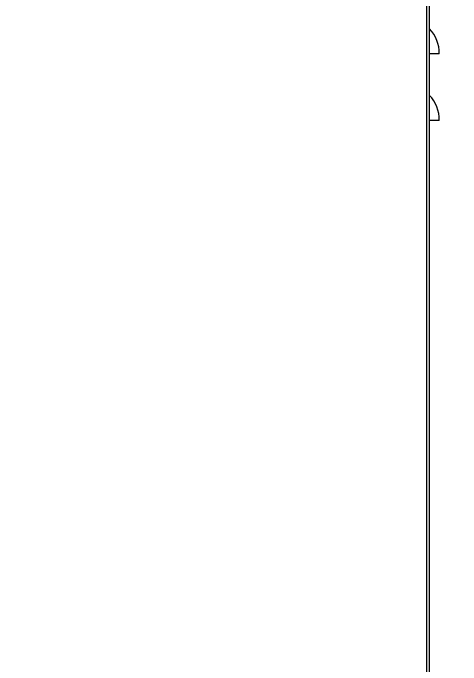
# Model space of a CAD drawing. Header units: millimetres. Extents: x 0 to 5860, y 0 to 4120.
# Drawn here: x 3294.1 to 3462.2, y 1708.7 to 1953.4 of the extents above; entities that cross this region are included whole.
import ezdxf

# ---------------------------------------------------------------- set-up
doc = ezdxf.new("R2010")
doc.units = ezdxf.units.MM
doc.layers.get('0').update_dxf_attribs({"lineweight": 15})
doc.layers.add('D', color=3, linetype='Continuous', lineweight=13)
doc.styles.add('STU25', font='isocp2.shx')
doc.dimstyles.new('STU25', dxfattribs={"dimscale": 20, "dimtxt": 2.5, "dimasz": 2, "dimexe": 0.6, "dimexo": 1, "dimgap": 1, "dimtad": 1, "dimdsep": 46, "dimtxsty": 'STU25', "dimcen": 2, "dimazin": 2, "dimtfac": 1, "dimtmove": 0, "dimatfit": 3, "dimfxl": 0, "dimtolj": 1, "dimtzin": 0, "dimarcsym": 0})

# ---------------------------------------------------------------- blocks, each defined once
blk = doc.blocks.new('*D4')
at = {"layer": 'D', "color": 0, "lineweight": -2}
for p, q in [((2877.56, 2301.58), (3780.63, 2301.58)), ((3768.63, 1251.58), (3768.63, 2261.58)), ((3570.39, 1211.58), (3780.63, 1211.58))]:
    blk.add_line(p, q, dxfattribs=at)
at = {"layer": 'D', "color": 0}
for points in [[(3761.96, 2261.58), (3775.29, 2261.58), (3768.63, 2301.58)], [(3761.96, 1251.58), (3775.29, 1251.58), (3768.63, 1211.58)]]:
    blk.add_solid(points, dxfattribs=at)
at = {"layer": 'Defpoints', "color": 0}
for p in [(2857.56, 2301.58), (3768.63, 2301.58), (3550.39, 1211.58)]:
    blk.add_point(p, dxfattribs=at)
at = {"layer": 'D', "color": 0, "insert": (3723.63, 1756.58), "char_height": 50, "attachment_point": 5, "rotation": 90, "style": 'STU25'}
blk.add_mtext('\\A1;1090', dxfattribs=at)

msp = doc.modelspace()

# ---------------------------------------------------------------- linework, layer by layer
at = {"color": 7, "linetype": 'Continuous', "lineweight": 15}
for p, q in [((3449.377, 1289.093), (3449.377, 2020.946)), ((3450.387, 1289.093), (3450.387, 2020.946)), ((3454.077, 1938.146), (3450.377, 1938.146)), ((3454.077, 1913.146), (3450.377, 1913.146))]:
    msp.add_line(p, q, dxfattribs=at)
for centre in [(3440.281, 1938.146), (3440.281, 1913.146)]:
    msp.add_arc(centre, 13.796, 0, 42.96205, dxfattribs=at)

# ---------------------------------------------------------------- dimensions: what is measured, and where the dimension line sits
at = {"layer": 'D'}
dim = msp.add_linear_dim(base=(3768.628, 2301.584), p1=(3550.387, 1211.583), p2=(2857.565, 2301.584), angle=90, dimstyle='STU25', dxfattribs=at)
dim.commit()
dim.dimension.update_dxf_attribs({"geometry": '*D4', "text_midpoint": (3723.628, 1756.583)})

doc.saveas('drawing.dxf')
